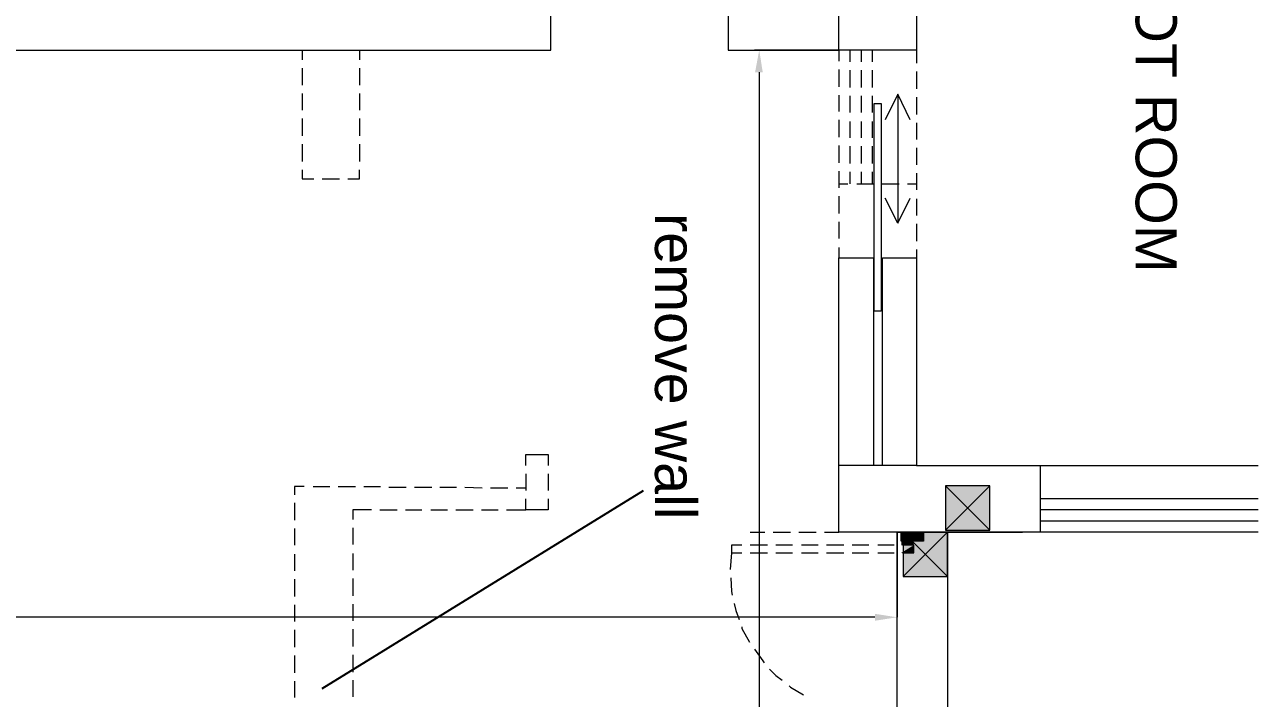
# Model space of a CAD drawing. Header units: millimetres. Extents: x -5841 to 140562, y 1006 to 102310.
# Drawn here: x 73612 to 79168, y 62661 to 65694 of the extents above; entities that cross this region are included whole.
import ezdxf

# ---------------------------------------------------------------- set-up
doc = ezdxf.new("R2010")
doc.units = ezdxf.units.MM
doc.header["$LTSCALE"] = 10
doc.layers.add('PDF17_0', color=7, linetype='Continuous')
doc.layers.add('PDF17_Text', color=7, linetype='Continuous')
doc.layers.add('PDF17_KD - WALL - LOADBEARING', color=7, linetype='Continuous', true_color=0x939598)
doc.styles.add('PDF ArialMT', font='arial.ttf')

msp = doc.modelspace()

# ---------------------------------------------------------------- linework, layer by layer
at = {"layer": 'PDF17_0', "lineweight": 0}
for points in [[(76920.3013, 65580.12501), (77278.94208, 65580.12501), (77278.94208, 70685.29858), (77628.22701, 70685.29858), (77628.22701, 65580.12501), (77278.94208, 65580.12501), (76898.47099, 65580.12501)], [(70458.52998, 65891.98656), (70458.52998, 65580.12501), (75027.30169, 65580.12501), (75981.59803, 65580.12501), (75981.59803, 65891.98656)], [(77278.94208, 65891.98656), (76779.9636, 65891.98656), (76779.9636, 65580.12501), (77278.94208, 65580.12501)], [(76920.3013, 65480.32932), (76920.3013, 62601.84721)], [(77544.0244, 65380.53362), (77487.88932, 65265.14485)], [(77600.15947, 65265.14485), (77544.0244, 65380.53362), (77544.0244, 64800.47114), (77600.15947, 64912.7413)], [(77544.0244, 64800.47114), (77487.88932, 64912.7413)], [(79167.62975, 63409.56863), (77278.94208, 63409.56863), (77278.94208, 64644.54036), (77434.87285, 64644.54036), (77434.87285, 63708.95571)], [(77475.41485, 63708.95571), (77475.41485, 64644.54036), (77628.22701, 64644.54036), (77628.22701, 63708.95571), (79167.62975, 63708.95571)], [(77628.22701, 63708.95571), (77278.94208, 63708.95571)], [(79167.62975, 63409.56863), (78186.45919, 63409.56863), (78186.45919, 63708.95571), (79167.62975, 63708.95571)], [(77958.80026, 63418.92447), (77759.20886, 63618.51586)], [(77958.80026, 63618.51586), (77759.20886, 63418.92447)], [(79167.62975, 63559.26217), (78186.45919, 63559.26217)], [(79167.62975, 63509.36432), (78186.45919, 63509.36432)], [(79167.62975, 63459.46647), (78186.45919, 63459.46647)], [(77540.90578, 63409.56863), (77540.90578, 63025.97892)], [(77568.97332, 63209.97723), (77768.56471, 63409.56863), (78105.37518, 63409.56863)], [(77768.56471, 63209.97723), (77568.97332, 63409.56863)], [(77768.56471, 63397.09416), (77768.56471, 63132.01185)], [(79167.62975, 63409.56863), (78086.66349, 63409.56863)], [(77441.11008, 63025.97892), (71051.06693, 63025.97892)]]:
    msp.add_lwpolyline(points, dxfattribs=at)
at = {"layer": 'PDF17_0', "color": 0, "lineweight": 0, "true_color": 0x939598}
for points in [[(74862.01507, 65580.12501), (74862.01507, 65536.46439)], [(75120.86015, 65580.12501), (75120.86015, 65536.46439)], [(77278.94208, 65580.12501), (77278.94208, 65530.22716)], [(77328.83993, 65580.12501), (77328.83993, 65527.10855)], [(77378.73777, 65580.12501), (77378.73777, 65527.10855)], [(77428.63562, 65580.12501), (77428.63562, 65527.10855)], [(77628.22701, 65580.12501), (77628.22701, 65520.87132)], [(74862.01507, 65499.04101), (74862.01507, 65421.07562)], [(75120.86015, 65499.04101), (75120.86015, 65421.07562)], [(77278.94208, 65492.80378), (77278.94208, 65414.83839)], [(77328.83993, 65489.68516), (77328.83993, 65411.71977)], [(77378.73777, 65489.68516), (77378.73777, 65411.71977)], [(77428.63562, 65489.68516), (77428.63562, 65411.71977)], [(77628.22701, 65483.44793), (77628.22701, 65405.48254)], [(74862.01507, 65383.65224), (74862.01507, 65308.80546)], [(75120.86015, 65383.65224), (75120.86015, 65308.80546)], [(77278.94208, 65377.415), (77278.94208, 65302.56823)], [(77328.83993, 65374.29639), (77328.83993, 65299.44962)], [(77378.73777, 65374.29639), (77378.73777, 65299.44962)], [(77428.63562, 65374.29639), (77428.63562, 65299.44962)], [(77628.22701, 65368.05916), (77628.22701, 65290.09377)], [(74862.01507, 65271.38208), (74862.01507, 65193.41669)], [(75120.86015, 65271.38208), (75120.86015, 65193.41669)], [(77278.94208, 65265.14485), (77278.94208, 65187.17946)], [(77328.83993, 65258.90762), (77328.83993, 65184.06084)], [(77378.73777, 65258.90762), (77378.73777, 65184.06084)], [(77428.63562, 65258.90762), (77428.63562, 65184.06084)], [(77628.22701, 65252.67038), (77628.22701, 65177.82361)], [(74862.01507, 65155.9933), (74862.01507, 65078.02792)], [(75120.86015, 65155.9933), (75120.86015, 65078.02792)], [(77278.94208, 65149.75607), (77278.94208, 65071.79069)], [(77328.83993, 65146.63746), (77328.83993, 65068.67207)], [(77378.73777, 65146.63746), (77378.73777, 65068.67207)], [(77428.63562, 65146.63746), (77428.63562, 65068.67207)], [(77628.22701, 65140.40023), (77628.22701, 65062.43484)], [(74862.01507, 65040.60453), (74862.01507, 65000.06253), (74915.03153, 65000.06253)], [(74952.45492, 65000.06253), (75030.4203, 65000.06253)], [(75067.84369, 65000.06253), (75120.86015, 65000.06253), (75120.86015, 65040.60453)], [(77278.94208, 65034.3673), (77278.94208, 64959.52053)], [(77328.83993, 65031.24868), (77328.83993, 64978.23222)], [(77378.73777, 65031.24868), (77378.73777, 64978.23222)], [(77428.63562, 65031.24868), (77428.63562, 64978.23222)], [(77628.22701, 65025.01145), (77628.22701, 64950.16468)], [(77278.94208, 64978.23222), (77319.48408, 64978.23222)], [(77360.02608, 64978.23222), (77434.87285, 64978.23222)], [(77472.29624, 64978.23222), (77550.26163, 64978.23222)], [(77587.68501, 64978.23222), (77628.22701, 64978.23222)], [(77278.94208, 64922.09714), (77278.94208, 64844.13175)], [(77628.22701, 64909.62268), (77628.22701, 64834.77591)], [(77278.94208, 64806.70837), (77278.94208, 64731.8616)], [(77628.22701, 64797.35252), (77628.22701, 64719.38713)], [(77278.94208, 64691.31959), (77278.94208, 64644.54036)], [(77628.22701, 64681.96375), (77628.22701, 64607.11698)], [(77628.22701, 64566.57497), (77628.22701, 64491.7282)], [(77628.22701, 64454.30482), (77628.22701, 64376.33943)], [(77628.22701, 64338.91604), (77628.22701, 64264.06927)], [(77628.22701, 64223.52727), (77628.22701, 64148.6805)], [(77628.22701, 64111.25711), (77628.22701, 64033.29172)], [(77628.22701, 63995.86834), (77628.22701, 63921.02157)], [(77628.22701, 63880.47957), (77628.22701, 63805.63279)], [(75869.32787, 63708.95571), (75869.32787, 63758.85356), (75969.12357, 63758.85356), (75969.12357, 63708.95571)], [(77628.22701, 63768.20941), (77628.22701, 63708.95571), (77678.12486, 63708.95571)], [(75869.32787, 63671.53233), (75869.32787, 63596.68555)], [(75969.12357, 63671.53233), (75969.12357, 63596.68555)], [(77715.54825, 63708.95571), (77790.39502, 63708.95571)], [(77827.81841, 63708.95571), (77905.78379, 63708.95571)], [(77943.20718, 63708.95571), (78018.05395, 63708.95571)], [(78058.59595, 63708.95571), (78133.44272, 63708.95571)], [(78170.86611, 63708.95571), (78220.76396, 63708.95571)], [(74871.37091, 63615.39725), (74827.7103, 63615.39725), (74827.7103, 63577.97386)], [(74911.91291, 63615.39725), (74986.75969, 63615.39725)], [(75024.18307, 63615.39725), (75102.14846, 63615.39725)], [(75139.57185, 63615.39725), (75214.41862, 63615.39725)], [(75251.842, 63612.27863), (75329.80739, 63612.27863)], [(75367.23078, 63612.27863), (75445.19616, 63612.27863)], [(75482.61955, 63612.27863), (75557.46632, 63612.27863)], [(75594.88971, 63612.27863), (75672.8551, 63609.16002)], [(75710.27848, 63609.16002), (75788.24387, 63609.16002)], [(75825.66726, 63609.16002), (75869.32787, 63609.16002)], [(75782.00664, 63509.36432), (75869.32787, 63509.36432), (75869.32787, 63559.26217)], [(75969.12357, 63559.26217), (75969.12357, 63509.36432), (75869.32787, 63509.36432)], [(74827.7103, 63540.55048), (74827.7103, 63462.58509)], [(75173.87662, 63509.36432), (75089.674, 63509.36432), (75089.674, 63465.7037)], [(75211.3, 63509.36432), (75289.26539, 63509.36432)], [(75326.68878, 63509.36432), (75401.53555, 63509.36432)], [(75442.07755, 63509.36432), (75516.92432, 63509.36432)], [(75554.34771, 63509.36432), (75632.31309, 63509.36432)], [(75669.73648, 63509.36432), (75744.58325, 63509.36432)], [(74827.7103, 63425.1617), (74827.7103, 63350.31493)], [(75089.674, 63428.28032), (75089.674, 63353.43355)], [(76879.75929, 63409.56863), (76945.25022, 63409.56863)], [(76982.67361, 63409.56863), (77060.63899, 63409.56863)], [(77098.06238, 63409.56863), (77176.02777, 63409.56863)], [(77213.45115, 63409.56863), (77278.94208, 63409.56863)], [(77659.41317, 63409.56863), (77659.41317, 63369.02662), (77559.61747, 63369.02662), (77559.61747, 63409.56863)], [(76842.33591, 63350.31493), (76795.55668, 63350.31493), (76795.55668, 63316.01016), (76842.33591, 63316.01016)], [(76957.72468, 63350.31493), (76879.75929, 63350.31493)], [(77069.99484, 63350.31493), (76995.14807, 63350.31493)], [(77185.38361, 63350.31493), (77110.53684, 63350.31493)], [(77300.77239, 63350.31493), (77222.807, 63350.31493)], [(77413.04254, 63350.31493), (77338.19577, 63350.31493)], [(77528.43132, 63350.31493), (77453.58455, 63350.31493)], [(77565.8547, 63316.01016), (77615.75255, 63316.01016), (77615.75255, 63350.31493), (77565.8547, 63350.31493)], [(74827.7103, 63309.77293), (74827.7103, 63234.92616)], [(75089.674, 63312.89154), (75089.674, 63238.04477)], [(76795.55668, 63316.01016), (76789.31944, 63241.16339)], [(76879.75929, 63316.01016), (76957.72468, 63316.01016)], [(76995.14807, 63316.01016), (77069.99484, 63316.01016)], [(77110.53684, 63316.01016), (77185.38361, 63316.01016)], [(77222.807, 63316.01016), (77300.77239, 63316.01016)], [(77338.19577, 63316.01016), (77413.04254, 63316.01016)], [(77453.58455, 63316.01016), (77528.43132, 63316.01016)], [(74827.7103, 63197.50277), (74827.7103, 63119.53738)], [(75089.674, 63200.62139), (75089.674, 63122.656)], [(76792.43806, 63203.74), (76795.55668, 63141.36769), (76798.67529, 63125.77461)], [(74827.7103, 63082.114), (74827.7103, 63007.26723)], [(75089.674, 63085.23261), (75089.674, 63010.38584)], [(76808.03114, 63088.35123), (76814.26837, 63057.16507), (76829.86145, 63016.62307)], [(74827.7103, 62969.84384), (74827.7103, 62891.87845)], [(75089.674, 62972.96246), (75089.674, 62894.99707)], [(76842.33591, 62982.3183), (76842.33591, 62976.08107), (76876.64068, 62913.70876)], [(74827.7103, 62854.45507), (74827.7103, 62776.48968)], [(75089.674, 62857.57368), (75089.674, 62779.60829)], [(76898.47099, 62882.52261), (76935.89437, 62829.50614), (76942.1316, 62820.1503)], [(76967.08053, 62792.08276), (76995.14807, 62764.01522), (77023.21561, 62742.18491)], [(74827.7103, 62739.06629), (74827.7103, 62664.21952)], [(75089.674, 62742.18491), (75089.674, 62667.33814)], [(77054.40176, 62717.23598), (77060.63899, 62710.99875), (77119.89269, 62676.69398)]]:
    msp.add_lwpolyline(points, dxfattribs=at)
at = {"layer": 'PDF17_0', "lineweight": 0}
for points in [[(77469.17762, 65339.99162), (77469.17762, 64404.40697), (77437.99147, 64404.40697), (77437.99147, 65339.99162)], [(77958.80026, 63618.51586), (77759.20886, 63618.51586), (77759.20886, 63418.92447), (77958.80026, 63418.92447)], [(77768.56471, 63409.56863), (77768.56471, 62580.0169), (77540.90578, 62580.0169), (77540.90578, 63409.56863)], [(77768.56471, 63409.56863), (77568.97332, 63409.56863), (77568.97332, 63209.97723), (77768.56471, 63209.97723)]]:
    msp.add_lwpolyline(points, close=True, dxfattribs=at)
at = {"layer": 'PDF17_0', "lineweight": 25}
msp.add_lwpolyline([(74952.45492, 62704.76152), (76399.49251, 63596.68555)], dxfattribs=at)
at = {"layer": 'PDF17_0', "transparency": 33554559}
for points in [[(76935.89437, 65480.32932), (76901.5896, 65480.32932), (76920.3013, 65580.12501)], [(77441.11008, 63041.572), (77441.11008, 63010.38584), (77540.90578, 63025.97892)]]:
    msp.add_solid(points, dxfattribs=at)
at = {"layer": 'PDF17_KD - WALL - LOADBEARING', "color": 0, "true_color": 0xc78733, "transparency": 33554559}
for points in [[(77859.00456, 63618.51586), (77859.00456, 63518.72017), (77759.20886, 63618.51586)], [(77859.00456, 63518.72017), (77759.20886, 63618.51586), (77759.20886, 63418.92447)], [(77958.80026, 63418.92447), (77958.80026, 63618.51586), (77859.00456, 63518.72017)], [(77958.80026, 63618.51586), (77859.00456, 63518.72017), (77859.00456, 63618.51586)], [(77859.00456, 63518.72017), (77859.00456, 63418.92447), (77759.20886, 63418.92447)], [(77958.80026, 63418.92447), (77859.00456, 63418.92447), (77859.00456, 63518.72017)], [(77668.76902, 63409.56863), (77668.76902, 63309.77293), (77568.97332, 63409.56863)], [(77668.76902, 63309.77293), (77568.97332, 63409.56863), (77568.97332, 63209.97723)], [(77768.56471, 63209.97723), (77768.56471, 63409.56863), (77668.76902, 63309.77293)], [(77768.56471, 63409.56863), (77668.76902, 63309.77293), (77668.76902, 63409.56863)], [(77668.76902, 63309.77293), (77668.76902, 63209.97723), (77568.97332, 63209.97723)], [(77768.56471, 63209.97723), (77668.76902, 63209.97723), (77668.76902, 63309.77293)]]:
    msp.add_solid(points, dxfattribs=at)
at = {"layer": 'PDF17_KD - WALL - LOADBEARING', "color": 0, "true_color": 0x636466, "transparency": 33554559}
for points in [[(77615.75255, 63369.02662), (77615.75255, 63409.56863), (77559.61747, 63369.02662)], [(77615.75255, 63409.56863), (77559.61747, 63369.02662), (77559.61747, 63409.56863)], [(77659.41317, 63369.02662), (77659.41317, 63409.56863), (77615.75255, 63369.02662)], [(77659.41317, 63409.56863), (77615.75255, 63369.02662), (77615.75255, 63409.56863)], [(77958.80026, 63409.56863), (77958.80026, 63418.92447), (77759.20886, 63409.56863)], [(77958.80026, 63418.92447), (77759.20886, 63409.56863), (77759.20886, 63418.92447)], [(77615.75255, 63350.31493), (77615.75255, 63369.02662), (77559.61747, 63350.31493)], [(77615.75255, 63369.02662), (77559.61747, 63350.31493), (77559.61747, 63369.02662)], [(77615.75255, 63316.01016), (77615.75255, 63350.31493), (77559.61747, 63316.01016)]]:
    msp.add_solid(points, dxfattribs=at)

# ---------------------------------------------------------------- texts
at = {"layer": 'PDF17_Text', "attachment_point": 4, "rotation": 270, "style": 'PDF ArialMT'}
for s, insert, char_height in [('BOOT ROOM', (78706.4447, 66186.95429), 185.201789), ('remove wall', (76542.03751, 64845.89569), 185.2017891)]:
    msp.add_mtext(s, dxfattribs=dict(at, insert=insert, char_height=char_height))

doc.saveas('drawing.dxf')
